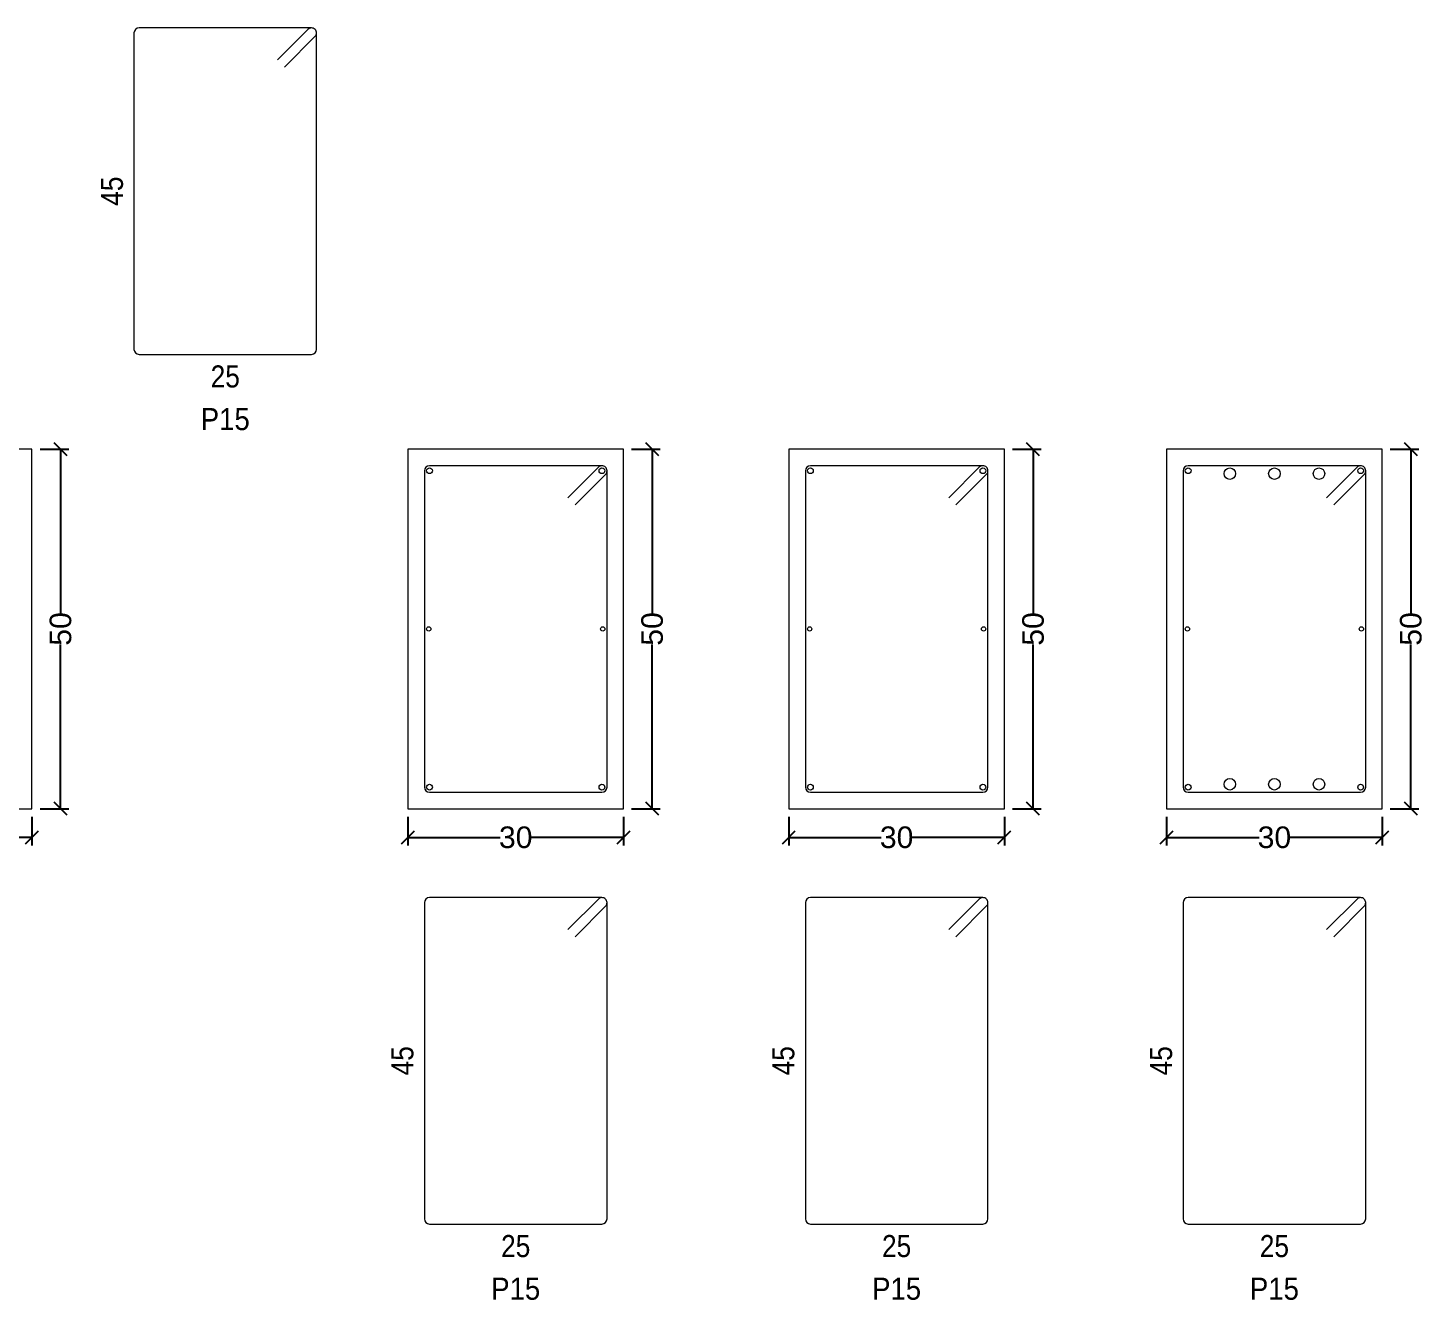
# Model space of a CAD drawing. Header units: millimetres. Extents: x 2 to 158, y -69 to 77.
# Drawn here: x 83.35 to 93.07, y -34.15 to -25.31 of the extents above; entities that cross this region are included whole.
import ezdxf
from ezdxf.enums import TextEntityAlignment as Align

# ---------------------------------------------------------------- set-up
doc = ezdxf.new("R2010")
doc.units = ezdxf.units.MM
for name, color, linetype, lineweight in [('ARM_LONGITUDINAL_Ø16', 212, 'Continuous', 9), ('ARM_LONGITUDINAL_Ø6', 151, 'Continuous', 9), ('ARM_LONGITUDINAL_Ø8', 32, 'Continuous', 9), ('ARM_TRANSVERSAL_Ø6', 151, 'Continuous', 9), ('SEC_CONT_VIG_HORMIGON_SECCION', 2, 'Continuous', 9), ('SEC_COTAS_SEC_DIM_VIGA', 122, 'Continuous', 0), ('SEC_COTAS_TEXTOS_DESPIECE_ESTRIBADO', 122, 'Continuous', 0), ('SEC_REF_TXT_POSICIONES_ARM_ESTRIBOS', 1, 'Continuous', 9)]:
    doc.layers.add(name, color=color, linetype=linetype, lineweight=lineweight)
doc.styles.add('CYPETXT_0.225_romans', font='arial.ttf', dxfattribs={"height": 0.15})
doc.styles.add('CYPETXT_romans', font='arial.ttf', dxfattribs={"height": 0.2})
doc.dimstyles.new('cype_oblique', dxfattribs={"dimtxt": 0.18, "dimasz": 0.18, "dimexe": 0.05625, "dimexo": 0.05625, "dimgap": 0, "dimtad": 0, "dimdec": 4, "dimzin": 0, "dimdsep": 46, "dimtxsty": 'CYPETXT_0.225_romans', "dimblk": 'OBLIQUE', "dimtsz": 0.045, "dimcen": 0.09, "dimadec": 0, "dimazin": 0, "dimtfac": 1, "dimtdec": 4, "dimtofl": 0, "dimtmove": 2, "dimatfit": 3, "dimfxl": 1, "dimtolj": 1, "dimtzin": 0, "dimarcsym": 0})

# ---------------------------------------------------------------- blocks, each defined once
blk = doc.blocks.new('*D107')
at = {"layer": 'Defpoints', "color": 0, "transparency": 16777216}
for p in [(81.8788, -30.7381), (83.3788, -30.7381), (83.3788, -30.9376)]:
    blk.add_point(p, dxfattribs=at)
at = {"layer": 'SEC_COTAS_SEC_DIM_VIGA', "color": 0, "lineweight": -2, "transparency": 16777216}
for p, q in [((81.8788, -30.7943), (81.8788, -30.9938)), ((83.3788, -30.7943), (83.3788, -30.9938)), ((81.8338, -30.9826), (81.9238, -30.8926)), ((83.3338, -30.9826), (83.4238, -30.8926)), ((81.8788, -30.9376), (82.5217, -30.9376)), ((83.3788, -30.9376), (82.7359, -30.9376))]:
    blk.add_line(p, q, dxfattribs=at)
at = {"layer": 'SEC_COTAS_SEC_DIM_VIGA', "color": 0, "transparency": 16777216, "insert": (82.6288, -30.9376), "char_height": 0.15, "attachment_point": 5, "style": 'CYPETXT_0.225_romans'}
blk.add_mtext('\\A1;30', dxfattribs=at)
blk = doc.blocks.new('_OBLIQUE')
at = {"color": 0, "linetype": 'ByBlock', "lineweight": -2}
blk.add_line((-0.5, -0.5), (0.5, 0.5), dxfattribs=at)
blk = doc.blocks.new('*D108')
at = {"layer": 'Defpoints', "color": 0, "transparency": 16777216}
for p in [(83.3788, -28.2381), (83.5783, -28.2381), (83.3788, -30.7381)]:
    blk.add_point(p, dxfattribs=at)
at = {"layer": 'SEC_COTAS_SEC_DIM_VIGA', "color": 0, "lineweight": -2, "transparency": 16777216}
for p, q in [((83.4351, -28.2381), (83.6346, -28.2381)), ((83.6233, -28.2831), (83.5333, -28.1931)), ((83.5783, -28.2381), (83.5783, -29.3809)), ((83.5783, -30.7381), (83.5783, -29.5952)), ((83.6233, -30.7831), (83.5333, -30.6931)), ((83.4351, -30.7381), (83.6346, -30.7381))]:
    blk.add_line(p, q, dxfattribs=at)
at = {"layer": 'SEC_COTAS_SEC_DIM_VIGA', "color": 0, "transparency": 16777216, "insert": (83.5783, -29.4881), "char_height": 0.15, "attachment_point": 5, "rotation": 90, "style": 'CYPETXT_0.225_romans'}
blk.add_mtext('\\A1;50', dxfattribs=at)
blk = doc.blocks.new('*D111')
at = {"layer": 'Defpoints', "color": 0, "transparency": 16777216}
for p in [(85.9942, -30.7381), (87.4942, -30.7381), (87.4942, -30.9376)]:
    blk.add_point(p, dxfattribs=at)
at = {"layer": 'SEC_COTAS_SEC_DIM_VIGA', "color": 0, "lineweight": -2, "transparency": 16777216}
for p, q in [((85.9942, -30.7943), (85.9942, -30.9938)), ((87.4942, -30.7943), (87.4942, -30.9938)), ((85.9492, -30.9826), (86.0392, -30.8926)), ((87.4492, -30.9826), (87.5392, -30.8926)), ((85.9942, -30.9376), (86.6371, -30.9376)), ((87.4942, -30.9376), (86.8513, -30.9376))]:
    blk.add_line(p, q, dxfattribs=at)
at = {"layer": 'SEC_COTAS_SEC_DIM_VIGA', "color": 0, "transparency": 16777216, "insert": (86.7442, -30.9376), "char_height": 0.15, "attachment_point": 5, "style": 'CYPETXT_0.225_romans'}
blk.add_mtext('\\A1;30', dxfattribs=at)
blk = doc.blocks.new('*D112')
at = {"layer": 'Defpoints', "color": 0, "transparency": 16777216}
for p in [(87.4942, -28.2381), (87.6937, -28.2381), (87.4942, -30.7381)]:
    blk.add_point(p, dxfattribs=at)
at = {"layer": 'SEC_COTAS_SEC_DIM_VIGA', "color": 0, "lineweight": -2, "transparency": 16777216}
for p, q in [((87.5505, -28.2381), (87.75, -28.2381)), ((87.7387, -28.2831), (87.6487, -28.1931)), ((87.6937, -28.2381), (87.6937, -29.3809)), ((87.6937, -30.7381), (87.6937, -29.5952)), ((87.7387, -30.7831), (87.6487, -30.6931)), ((87.5505, -30.7381), (87.75, -30.7381))]:
    blk.add_line(p, q, dxfattribs=at)
at = {"layer": 'SEC_COTAS_SEC_DIM_VIGA', "color": 0, "transparency": 16777216, "insert": (87.6937, -29.4881), "char_height": 0.15, "attachment_point": 5, "rotation": 90, "style": 'CYPETXT_0.225_romans'}
blk.add_mtext('\\A1;50', dxfattribs=at)
blk = doc.blocks.new('*D113')
at = {"layer": 'Defpoints', "color": 0, "transparency": 16777216}
for p in [(88.6439, -30.7381), (90.1439, -30.7381), (90.1439, -30.9376)]:
    blk.add_point(p, dxfattribs=at)
at = {"layer": 'SEC_COTAS_SEC_DIM_VIGA', "color": 0, "lineweight": -2, "transparency": 16777216}
for p, q in [((88.6439, -30.7943), (88.6439, -30.9938)), ((90.1439, -30.7943), (90.1439, -30.9938)), ((88.5989, -30.9826), (88.6889, -30.8926)), ((90.0989, -30.9826), (90.1889, -30.8926)), ((88.6439, -30.9376), (89.2867, -30.9376)), ((90.1439, -30.9376), (89.501, -30.9376))]:
    blk.add_line(p, q, dxfattribs=at)
at = {"layer": 'SEC_COTAS_SEC_DIM_VIGA', "color": 0, "transparency": 16777216, "insert": (89.3939, -30.9376), "char_height": 0.15, "attachment_point": 5, "style": 'CYPETXT_0.225_romans'}
blk.add_mtext('\\A1;30', dxfattribs=at)
blk = doc.blocks.new('*D114')
at = {"layer": 'Defpoints', "color": 0, "transparency": 16777216}
for p in [(90.1439, -28.2381), (90.3434, -28.2381), (90.1439, -30.7381)]:
    blk.add_point(p, dxfattribs=at)
at = {"layer": 'SEC_COTAS_SEC_DIM_VIGA', "color": 0, "lineweight": -2, "transparency": 16777216}
for p, q in [((90.2001, -28.2381), (90.3996, -28.2381)), ((90.3884, -28.2831), (90.2984, -28.1931)), ((90.3434, -28.2381), (90.3434, -29.3809)), ((90.3434, -30.7381), (90.3434, -29.5952)), ((90.3884, -30.7831), (90.2984, -30.6931)), ((90.2001, -30.7381), (90.3996, -30.7381))]:
    blk.add_line(p, q, dxfattribs=at)
at = {"layer": 'SEC_COTAS_SEC_DIM_VIGA', "color": 0, "transparency": 16777216, "insert": (90.3434, -29.4881), "char_height": 0.15, "attachment_point": 5, "rotation": 90, "style": 'CYPETXT_0.225_romans'}
blk.add_mtext('\\A1;50', dxfattribs=at)
blk = doc.blocks.new('*D115')
at = {"layer": 'Defpoints', "color": 0, "transparency": 16777216}
for p in [(91.2717, -30.7381), (92.7717, -30.7381), (92.7717, -30.9376)]:
    blk.add_point(p, dxfattribs=at)
at = {"layer": 'SEC_COTAS_SEC_DIM_VIGA', "color": 0, "lineweight": -2, "transparency": 16777216}
for p, q in [((91.2717, -30.7943), (91.2717, -30.9938)), ((92.7717, -30.7943), (92.7717, -30.9938)), ((91.2267, -30.9826), (91.3167, -30.8926)), ((92.7267, -30.9826), (92.8167, -30.8926)), ((91.2717, -30.9376), (91.9146, -30.9376)), ((92.7717, -30.9376), (92.1288, -30.9376))]:
    blk.add_line(p, q, dxfattribs=at)
at = {"layer": 'SEC_COTAS_SEC_DIM_VIGA', "color": 0, "transparency": 16777216, "insert": (92.0217, -30.9376), "char_height": 0.15, "attachment_point": 5, "style": 'CYPETXT_0.225_romans'}
blk.add_mtext('\\A1;30', dxfattribs=at)
blk = doc.blocks.new('*D116')
at = {"layer": 'Defpoints', "color": 0, "transparency": 16777216}
for p in [(92.7717, -28.2381), (92.9712, -28.2381), (92.7717, -30.7381)]:
    blk.add_point(p, dxfattribs=at)
at = {"layer": 'SEC_COTAS_SEC_DIM_VIGA', "color": 0, "lineweight": -2, "transparency": 16777216}
for p, q in [((92.828, -28.2381), (93.0275, -28.2381)), ((93.0162, -28.2831), (92.9262, -28.1931)), ((92.9712, -28.2381), (92.9712, -29.3809)), ((92.9712, -30.7381), (92.9712, -29.5952)), ((93.0162, -30.7831), (92.9262, -30.6931)), ((92.828, -30.7381), (93.0275, -30.7381))]:
    blk.add_line(p, q, dxfattribs=at)
at = {"layer": 'SEC_COTAS_SEC_DIM_VIGA', "color": 0, "transparency": 16777216, "insert": (92.9712, -29.4881), "char_height": 0.15, "attachment_point": 5, "rotation": 90, "style": 'CYPETXT_0.225_romans'}
blk.add_mtext('\\A1;50', dxfattribs=at)

msp = doc.modelspace()

# ---------------------------------------------------------------- linework, layer by layer
at = {"layer": 'ARM_LONGITUDINAL_Ø16'}
for centre in [(91.71172, -28.40807), (92.02172, -28.40807), (92.33172, -28.40807), (91.71172, -30.56807), (92.02172, -30.56807), (92.33172, -30.56807)]:
    msp.add_circle(centre, 0.04, dxfattribs=at)
at = {"layer": 'ARM_LONGITUDINAL_Ø6'}
for centre in [(86.13922, -29.48807), (87.34922, -29.48807), (88.78886, -29.48807), (89.99886, -29.48807), (91.41672, -29.48807), (92.62672, -29.48807)]:
    msp.add_circle(centre, 0.015, dxfattribs=at)
at = {"layer": 'ARM_LONGITUDINAL_Ø8'}
for centre in [(86.14422, -28.38807), (87.34422, -28.38807), (88.79386, -28.38807), (89.99386, -28.38807), (91.42172, -28.38807), (92.62172, -28.38807), (86.14422, -30.58807), (87.34422, -30.58807), (88.79386, -30.58807), (89.99386, -30.58807), (91.42172, -30.58807), (92.62172, -30.58807)]:
    msp.add_circle(centre, 0.02, dxfattribs=at)
at = {"layer": 'ARM_TRANSVERSAL_Ø6'}
for points in [[(85.13643, -25.58045), (85.35213, -25.36414), (85.355, -25.35946), (85.3571, -25.35438), (85.35838, -25.34904), (85.35881, -25.34357), (85.35814, -25.33674), (85.35615, -25.33017), (85.35291, -25.32412), (85.34856, -25.31882), (85.34326, -25.31447), (85.3372, -25.31123), (85.33064, -25.30924), (85.32381, -25.30857), (84.12381, -25.30857), (84.11042, -25.31123), (84.09906, -25.31882), (84.09147, -25.33017), (84.08881, -25.34357), (84.08881, -27.54357), (84.09147, -27.55696), (84.09906, -27.56832), (84.11042, -27.5759), (84.12381, -27.57857), (85.32381, -27.57857), (85.3372, -27.5759), (85.34856, -27.56832), (85.35615, -27.55696), (85.35881, -27.54357), (85.35881, -25.34357), (85.35814, -25.33674), (85.35615, -25.33017), (85.35291, -25.32412), (85.34856, -25.31882), (85.34326, -25.31447), (85.3372, -25.31123), (85.33064, -25.30924), (85.32381, -25.30857), (85.31698, -25.30924), (85.31042, -25.31123), (85.30437, -25.31447), (85.29906, -25.31882), (85.08693, -25.53095)], [(87.15684, -28.62495), (87.37253, -28.40864), (87.3754, -28.40396), (87.37751, -28.39888), (87.37879, -28.39354), (87.37922, -28.38807), (87.37855, -28.38124), (87.37655, -28.37467), (87.37332, -28.36862), (87.36897, -28.36332), (87.36366, -28.35897), (87.35761, -28.35573), (87.35105, -28.35374), (87.34422, -28.35307), (86.14422, -28.35307), (86.13082, -28.35573), (86.11947, -28.36332), (86.11188, -28.37467), (86.10922, -28.38807), (86.10922, -30.58807), (86.11188, -30.60146), (86.11947, -30.61282), (86.13082, -30.6204), (86.14422, -30.62307), (87.34422, -30.62307), (87.35761, -30.6204), (87.36897, -30.61282), (87.37655, -30.60146), (87.37922, -30.58807), (87.37922, -28.38807), (87.37855, -28.38124), (87.37655, -28.37467), (87.37332, -28.36862), (87.36897, -28.36332), (87.36366, -28.35897), (87.35761, -28.35573), (87.35105, -28.35374), (87.34422, -28.35307), (87.33739, -28.35374), (87.33082, -28.35573), (87.32477, -28.35897), (87.31947, -28.36332), (87.10734, -28.57545)], [(89.80648, -28.62495), (90.02218, -28.40864), (90.02505, -28.40396), (90.02715, -28.39888), (90.02843, -28.39354), (90.02886, -28.38807), (90.02819, -28.38124), (90.0262, -28.37467), (90.02296, -28.36862), (90.01861, -28.36332), (90.01331, -28.35897), (90.00726, -28.35573), (90.00069, -28.35374), (89.99386, -28.35307), (88.79386, -28.35307), (88.78047, -28.35573), (88.76911, -28.36332), (88.76153, -28.37467), (88.75886, -28.38807), (88.75886, -30.58807), (88.76153, -30.60146), (88.76911, -30.61282), (88.78047, -30.6204), (88.79386, -30.62307), (89.99386, -30.62307), (90.00726, -30.6204), (90.01861, -30.61282), (90.0262, -30.60146), (90.02886, -30.58807), (90.02886, -28.38807), (90.02819, -28.38124), (90.0262, -28.37467), (90.02296, -28.36862), (90.01861, -28.36332), (90.01331, -28.35897), (90.00726, -28.35573), (90.00069, -28.35374), (89.99386, -28.35307), (89.98704, -28.35374), (89.98047, -28.35573), (89.97442, -28.35897), (89.96911, -28.36332), (89.75698, -28.57545)], [(92.43434, -28.62495), (92.65003, -28.40864), (92.6529, -28.40396), (92.65501, -28.39888), (92.65629, -28.39354), (92.65672, -28.38807), (92.65605, -28.38124), (92.65405, -28.37467), (92.65082, -28.36862), (92.64647, -28.36332), (92.64116, -28.35897), (92.63511, -28.35573), (92.62855, -28.35374), (92.62172, -28.35307), (91.42172, -28.35307), (91.40832, -28.35573), (91.39697, -28.36332), (91.38938, -28.37467), (91.38672, -28.38807), (91.38672, -30.58807), (91.38938, -30.60146), (91.39697, -30.61282), (91.40832, -30.6204), (91.42172, -30.62307), (92.62172, -30.62307), (92.63511, -30.6204), (92.64647, -30.61282), (92.65405, -30.60146), (92.65672, -30.58807), (92.65672, -28.38807), (92.65605, -28.38124), (92.65405, -28.37467), (92.65082, -28.36862), (92.64647, -28.36332), (92.64116, -28.35897), (92.63511, -28.35573), (92.62855, -28.35374), (92.62172, -28.35307), (92.61489, -28.35374), (92.60832, -28.35573), (92.60227, -28.35897), (92.59697, -28.36332), (92.38484, -28.57545)], [(87.15684, -31.62795), (87.37253, -31.41164), (87.3754, -31.40696), (87.37751, -31.40188), (87.37879, -31.39654), (87.37922, -31.39107), (87.37855, -31.38424), (87.37655, -31.37767), (87.37332, -31.37162), (87.36897, -31.36632), (87.36366, -31.36197), (87.35761, -31.35873), (87.35105, -31.35674), (87.34422, -31.35607), (86.14422, -31.35607), (86.13082, -31.35873), (86.11947, -31.36632), (86.11188, -31.37767), (86.10922, -31.39107), (86.10922, -33.59107), (86.11188, -33.60446), (86.11947, -33.61582), (86.13082, -33.6234), (86.14422, -33.62607), (87.34422, -33.62607), (87.35761, -33.6234), (87.36897, -33.61582), (87.37655, -33.60446), (87.37922, -33.59107), (87.37922, -31.39107), (87.37855, -31.38424), (87.37655, -31.37767), (87.37332, -31.37162), (87.36897, -31.36632), (87.36366, -31.36197), (87.35761, -31.35873), (87.35105, -31.35674), (87.34422, -31.35607), (87.33739, -31.35674), (87.33082, -31.35873), (87.32477, -31.36197), (87.31947, -31.36632), (87.10734, -31.57845)], [(89.80648, -31.62795), (90.02218, -31.41164), (90.02505, -31.40696), (90.02715, -31.40188), (90.02843, -31.39654), (90.02886, -31.39107), (90.02819, -31.38424), (90.0262, -31.37767), (90.02296, -31.37162), (90.01861, -31.36632), (90.01331, -31.36197), (90.00726, -31.35873), (90.00069, -31.35674), (89.99386, -31.35607), (88.79386, -31.35607), (88.78047, -31.35873), (88.76911, -31.36632), (88.76153, -31.37767), (88.75886, -31.39107), (88.75886, -33.59107), (88.76153, -33.60446), (88.76911, -33.61582), (88.78047, -33.6234), (88.79386, -33.62607), (89.99386, -33.62607), (90.00726, -33.6234), (90.01861, -33.61582), (90.0262, -33.60446), (90.02886, -33.59107), (90.02886, -31.39107), (90.02819, -31.38424), (90.0262, -31.37767), (90.02296, -31.37162), (90.01861, -31.36632), (90.01331, -31.36197), (90.00726, -31.35873), (90.00069, -31.35674), (89.99386, -31.35607), (89.98704, -31.35674), (89.98047, -31.35873), (89.97442, -31.36197), (89.96911, -31.36632), (89.75698, -31.57845)], [(92.43434, -31.62795), (92.65003, -31.41164), (92.6529, -31.40696), (92.65501, -31.40188), (92.65629, -31.39654), (92.65672, -31.39107), (92.65605, -31.38424), (92.65405, -31.37767), (92.65082, -31.37162), (92.64647, -31.36632), (92.64116, -31.36197), (92.63511, -31.35873), (92.62855, -31.35674), (92.62172, -31.35607), (91.42172, -31.35607), (91.40832, -31.35873), (91.39697, -31.36632), (91.38938, -31.37767), (91.38672, -31.39107), (91.38672, -33.59107), (91.38938, -33.60446), (91.39697, -33.61582), (91.40832, -33.6234), (91.42172, -33.62607), (92.62172, -33.62607), (92.63511, -33.6234), (92.64647, -33.61582), (92.65405, -33.60446), (92.65672, -33.59107), (92.65672, -31.39107), (92.65605, -31.38424), (92.65405, -31.37767), (92.65082, -31.37162), (92.64647, -31.36632), (92.64116, -31.36197), (92.63511, -31.35873), (92.62855, -31.35674), (92.62172, -31.35607), (92.61489, -31.35674), (92.60832, -31.35873), (92.60227, -31.36197), (92.59697, -31.36632), (92.38484, -31.57845)]]:
    msp.add_lwpolyline(points, dxfattribs=at)
at = {"layer": 'SEC_CONT_VIG_HORMIGON_SECCION'}
for points in [[(83.37881, -28.23807), (81.87881, -28.23807), (81.87881, -30.73807), (83.37881, -30.73807), (83.37881, -28.23807)], [(87.49422, -28.23807), (85.99422, -28.23807), (85.99422, -30.73807), (87.49422, -30.73807), (87.49422, -28.23807)], [(90.14386, -28.23807), (88.64386, -28.23807), (88.64386, -30.73807), (90.14386, -30.73807), (90.14386, -28.23807)], [(92.77172, -28.23807), (91.27172, -28.23807), (91.27172, -30.73807), (92.77172, -30.73807), (92.77172, -28.23807)]]:
    msp.add_lwpolyline(points, close=True, dxfattribs=at)

# ---------------------------------------------------------------- texts
at = {"layer": 'SEC_COTAS_TEXTOS_DESPIECE_ESTRIBADO', "style": 'CYPETXT_romans', "width": 0.853312}
for p in [(84.01214, -26.44357), (86.03255, -32.49107), (88.6822, -32.49107), (91.31005, -32.49107)]:
    msp.add_text('45', height=0.153333, rotation=90, dxfattribs=at).set_placement(p, align=Align.CENTER)
for p in [(84.72381, -27.65524), (86.74422, -33.70274), (89.39386, -33.70274), (92.02172, -33.70274)]:
    msp.add_text('25', height=0.153333, dxfattribs=at).set_placement(p, align=Align.TOP_CENTER)
at = {"layer": 'SEC_REF_TXT_POSICIONES_ARM_ESTRIBOS', "style": 'CYPETXT_romans', "width": 0.894629}
for p in [(84.72381, -28.02857), (86.74422, -34.07607), (89.39386, -34.07607), (92.02172, -34.07607)]:
    msp.add_text('P15', height=0.153333, dxfattribs=at).set_placement(p, align=Align.MIDDLE_CENTER)

# ---------------------------------------------------------------- dimensions: what is measured, and where the dimension line sits
at = {"layer": 'SEC_COTAS_SEC_DIM_VIGA'}
for p1, p2, text, picture, middle in [((83.37881, -30.73807), (83.37881, -28.23807), '50', '*D108', (83.57831, -29.48807)), ((87.49422, -30.73807), (87.49422, -28.23807), '50', '*D112', (87.69372, -29.48807)), ((90.14386, -30.73807), (90.14386, -28.23807), '50', '*D114', (90.34336, -29.48807)), ((92.77172, -30.73807), (92.77172, -28.23807), '50', '*D116', (92.97122, -29.48807)), ((81.87881, -30.73807), (83.37881, -30.73807), '30', '*D107', (82.62881, -30.93757)), ((85.99422, -30.73807), (87.49422, -30.73807), '30', '*D111', (86.74422, -30.93757)), ((88.64386, -30.73807), (90.14386, -30.73807), '30', '*D113', (89.39386, -30.93757)), ((91.27172, -30.73807), (92.77172, -30.73807), '30', '*D115', (92.02172, -30.93757))]:
    dim = msp.add_aligned_dim(p1=p1, p2=p2, distance=-0.1995, text=text, dimstyle='cype_oblique', dxfattribs=at)
    dim.commit()
    dim.dimension.update_dxf_attribs({"geometry": picture, "text_midpoint": middle})

doc.saveas('drawing.dxf')
